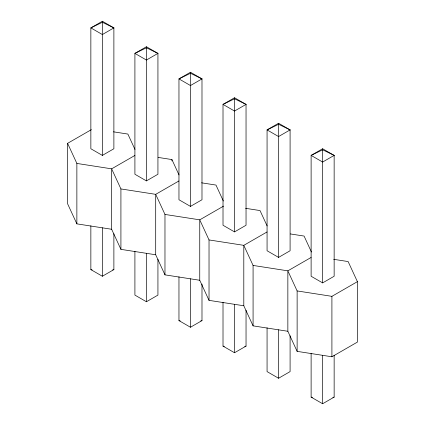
<?xml version="1.0" encoding="UTF-8"?>
<svg xmlns="http://www.w3.org/2000/svg" width="425" height="425" viewBox="0 0 425 425"><rect width="100%" height="100%" fill="white"/><g stroke="black" fill="none" stroke-linecap="round" stroke-linejoin="round"><path stroke-width="0.64" d="M102.367 21.25L90.854 27.896L90.854 148.75L102.367 155.396L113.884 148.75L113.884 27.896L102.367 21.25L102.367 155.396M146.423 46.75L134.911 53.396L134.911 174.25L146.423 180.896L157.935 174.25L157.935 53.396L146.423 46.75L146.423 180.896M190.474 72.25L178.962 78.896L178.962 199.75L190.474 206.396L201.987 199.75L201.987 78.896L190.474 72.25L190.474 206.396M234.526 97.75L223.013 104.401L223.013 225.25L234.526 231.896L246.038 225.25L246.038 104.401L234.526 97.75L234.526 231.896M278.577 123.25L267.065 129.901L267.065 250.75L278.577 257.396L290.089 250.75L290.089 129.901L278.577 123.25L278.577 257.396M322.633 148.755L311.116 155.401L311.116 276.25L322.633 282.896L334.146 276.25L334.146 155.401L322.633 148.755L322.633 282.896M90.854 225.776L90.854 269.599L102.367 276.245L113.884 269.599L113.884 233.745M134.911 251.276L134.911 295.099L146.423 301.75L157.935 295.099L157.935 259.245M178.962 276.776L178.962 320.599L190.474 327.25L201.987 320.599L201.987 284.081M223.013 302.276L223.013 346.104L234.526 352.75L246.038 346.104L246.038 310.245M267.065 327.776L267.065 371.604L278.577 378.25L290.089 371.604L290.089 335.745M311.116 353.276L311.116 397.104L322.633 403.75L334.146 397.104L334.146 355.268M333.694 259.324L348.133 261.566L357.409 281.658L357.409 342.088L331.909 356.772L297.128 351.363L287.853 331.272L253.077 325.863L243.801 305.766L209.026 300.358L199.75 280.266L164.974 274.858L155.699 254.766L120.918 249.358L111.642 229.266L76.867 223.858L67.591 203.766L67.591 143.342L91.391 129.636M134.879 155.46L111.642 168.842L76.867 163.434L67.591 143.342M178.93 180.965L155.699 194.342L120.918 188.934L111.642 168.842L111.642 229.266M223.55 206.136L199.75 219.842L164.974 214.434L155.699 194.342L155.699 254.766M267.038 231.965L243.801 245.342L209.026 239.934L199.75 219.842L199.75 280.266M311.089 257.465L287.853 270.842L253.077 265.434L243.801 245.342L243.801 305.766M287.853 331.272L287.853 270.842L297.128 290.934L331.909 296.342L357.409 281.658M112.609 269.923L113.884 269.599M200.717 320.928L201.987 320.599M244.768 346.428L246.038 346.104M332.871 397.428L334.146 397.104M113.433 131.819L127.872 134.066L134.964 149.43M158.143 157.42L171.923 159.566L179.015 174.93M201.54 182.819L215.974 185.066L223.343 201.02M245.592 208.319L260.026 210.566L267.118 225.93M290.302 233.925L304.082 236.066L311.445 252.025M90.854 269.599L92.145 269.923M178.962 320.599L180.248 320.928M223.013 346.104L224.299 346.428M311.116 397.104L312.407 397.428M331.909 296.342L331.909 356.772M322.633 355.279L322.633 403.75M297.128 290.934L297.128 351.363M278.577 329.773L278.577 378.25M253.077 265.434L253.077 325.863M234.526 304.273L234.526 352.75M209.026 239.934L209.026 300.358M190.474 278.773L190.474 327.25M171.923 159.566L171.923 160.894M164.974 214.434L164.974 274.858M146.423 253.273L146.423 301.75M120.918 188.934L120.918 249.358M102.367 227.773L102.367 276.245M76.867 163.434L76.867 223.858M113.884 27.896L102.367 34.542L90.854 27.896L102.393 22.286L113.884 27.896M157.935 53.396L146.423 60.042L134.911 53.396L146.444 47.786L157.935 53.396M201.987 78.896L190.474 85.547L178.962 78.896L190.496 73.291L201.987 78.896M246.038 104.401L234.526 111.047L223.013 104.401L234.547 98.791L246.038 104.401M290.089 129.901L278.577 136.547L267.065 129.901L278.603 124.291L290.089 129.901M334.146 155.401L322.633 162.047L311.116 155.401L322.655 149.791L334.146 155.401"/></g></svg>
